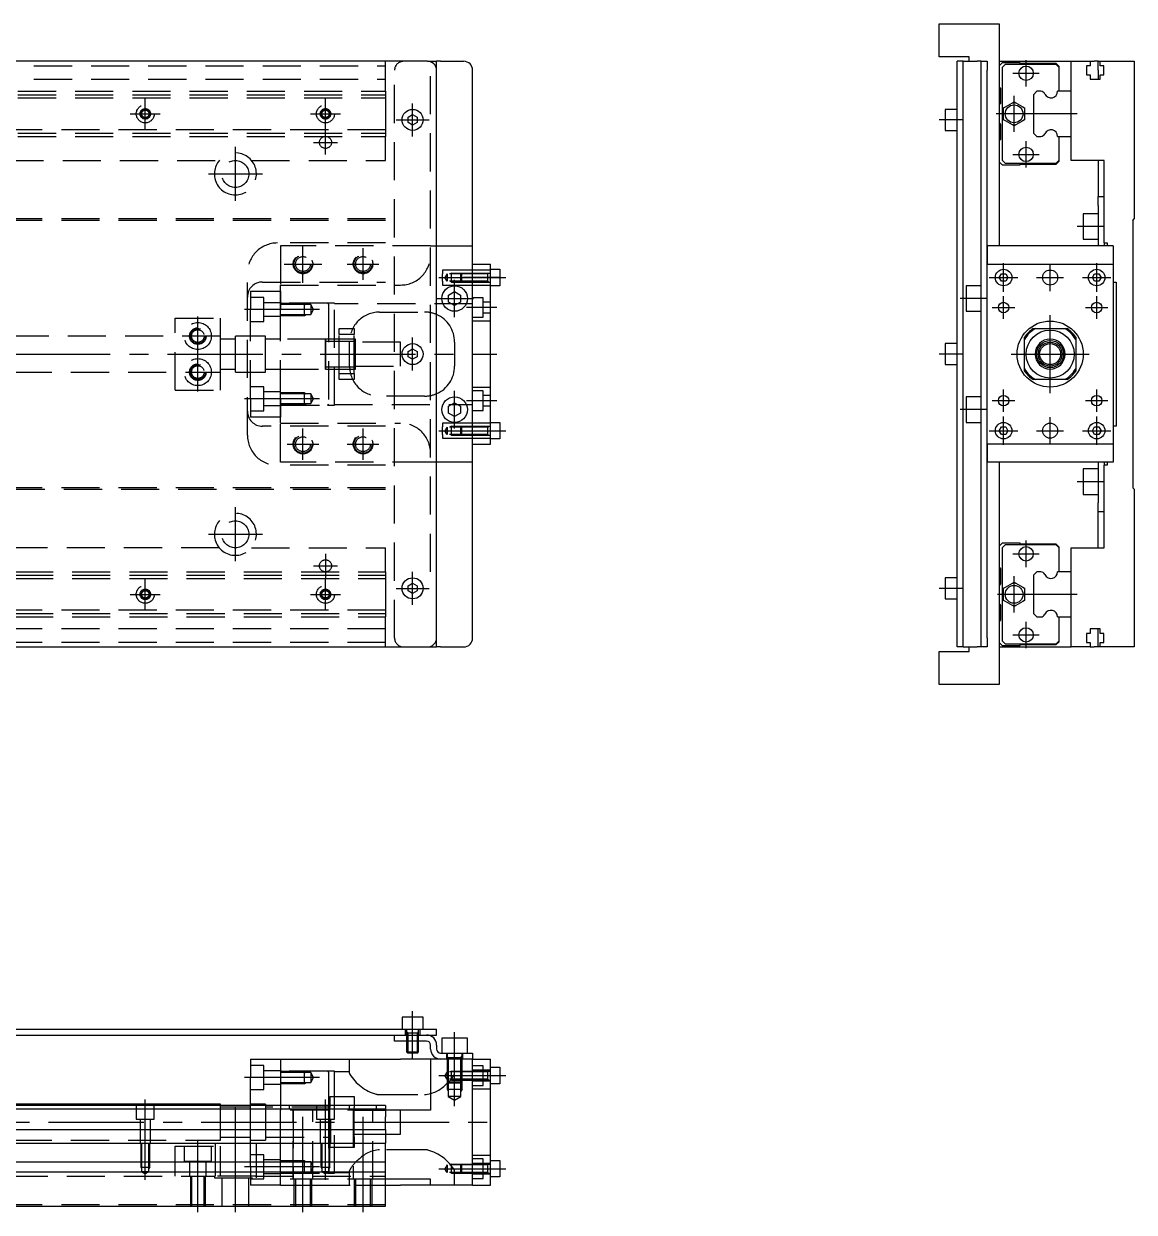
# Model space of a CAD drawing. Extents: x -94 to 709, y -24 to 396.
# Drawn here: x 339.5 to 709.3, y -2 to 393.7 of the extents above; entities that cross this region are included whole.
import ezdxf

# ---------------------------------------------------------------- set-up
doc = ezdxf.new("R2010")
doc.units = 0
doc.linetypes.add('CENTER', pattern=[50.8, 31.75, -6.35, 6.35, -6.35])
doc.linetypes.add('DASHED', pattern=[19.05, 12.7, -6.35])
doc.layers.get('0').update_dxf_attribs({"linetype": 'CONTINUOUS'})
doc.layers.add('CENTER', color=1, linetype='CENTER')

msp = doc.modelspace()

# ---------------------------------------------------------------- linework, layer by layer
at = {"color": 7, "linetype": 'CONTINUOUS'}
for p, q in [((644.29, 393.74), (664.29, 393.74)), ((644.29, 382.74), (644.29, 393.74)), ((664.29, 393.74), (664.29, 319.74)), ((474, 381.24), (-14, 381.24)), ((474, 381.24), (477, 381.24)), ((478.33, 381.24), (477, 381.24)), ((477, 378.24), (477, 381.24)), ((478.33, 381.24), (486, 381.24)), ((654.29, 382.74), (644.29, 382.74)), ((652.29, 381.24), (650.29, 381.24)), ((650.29, 378.24), (650.29, 381.24)), ((652.29, 381.24), (655.62, 381.24)), ((652.29, 378.24), (652.29, 381.24)), ((654.29, 381.24), (654.29, 382.74)), ((655.62, 381.24), (656.95, 381.24)), ((658.29, 381.24), (656.95, 381.24)), ((658.29, 381.24), (660.29, 381.24)), ((658.29, 378.24), (658.29, 381.24)), ((660.29, 381.24), (660.29, 378.24)), ((664.29, 381.24), (688.29, 381.24)), ((665.28, 380.74), (664.29, 379.75)), ((671.29, 380.74), (665.28, 380.74)), ((666.28, 380.19), (665.29, 379.2)), ((683.29, 380.19), (666.28, 380.19)), ((671.29, 380.49), (671.29, 380.74)), ((683.29, 380.49), (671.29, 380.49)), ((684.29, 379.49), (683.29, 380.49)), ((684.29, 379.19), (683.29, 380.19)), ((688.29, 381.24), (694.59, 381.24)), ((688.29, 371.24), (688.29, 381.24)), ((694.59, 381.24), (695.95, 381.24)), ((694.59, 381.24), (694.59, 379.74)), ((697.29, 381.24), (695.95, 381.24)), ((697.29, 381.24), (697.99, 381.24)), ((697.29, 378.24), (697.29, 381.24)), ((697.99, 381.24), (709.29, 381.24)), ((697.99, 379.74), (697.99, 381.24)), ((709.29, 381.24), (709.29, 328.74)), ((477, 189.24), (477, 378.24)), ((489, 189.24), (489, 378.24)), ((650.29, 189.24), (650.29, 378.24)), ((652.29, 189.24), (652.29, 378.24)), ((658.29, 189.24), (658.29, 378.24)), ((660.29, 319.74), (660.29, 378.24)), ((665.29, 379.2), (665.29, 348.28)), ((684.29, 379.19), (684.29, 379.49)), ((684.29, 371.24), (684.29, 379.19)), ((694.59, 379.74), (693.44, 379.74)), ((693.44, 379.74), (693.44, 376.74)), ((693.44, 376.74), (694.59, 376.74)), ((694.59, 376.74), (694.59, 375.24)), ((697.29, 378.24), (697.29, 375.24)), ((699.14, 379.74), (697.99, 379.74)), ((697.99, 375.24), (697.99, 376.74)), ((697.99, 376.74), (699.14, 376.74)), ((699.14, 376.74), (699.14, 379.74)), ((664.29, 372.74), (664.79, 372.24)), ((664.79, 372.24), (664.79, 367.24)), ((694.59, 375.24), (697.99, 375.24)), ((676.91, 371.24), (675.79, 370.11)), ((675.79, 370.11), (675.79, 357.36)), ((678.2, 371.24), (676.91, 371.24)), ((688.29, 371.24), (683.78, 371.24)), ((688.29, 356.24), (688.29, 371.24)), ((688.29, 356.24), (688.29, 371.24)), ((646.29, 365.24), (646.29, 361.74)), ((650.29, 365.24), (646.29, 365.24)), ((664.79, 367.24), (664.29, 366.74)), ((665.79, 365.75), (666.38, 366.09)), ((665.79, 365.07), (665.79, 365.75)), ((665.79, 362.4), (665.79, 365.07)), ((666.38, 366.09), (668.7, 367.43)), ((668.7, 367.43), (669.29, 367.77)), ((669.29, 367.77), (669.88, 367.43)), ((669.88, 367.43), (672.19, 366.09)), ((672.19, 366.09), (672.78, 365.75)), ((672.78, 365.75), (672.78, 365.07)), ((672.78, 365.07), (672.78, 362.4)), ((467.5, 362.6), (469, 363.47)), ((467.5, 360.87), (467.5, 362.6)), ((469, 360), (467.5, 360.87)), ((469, 363.47), (470.5, 362.6)), ((470.5, 360.87), (469, 360)), ((470.5, 362.6), (470.5, 360.87)), ((646.29, 361.74), (646.29, 358.24)), ((664.29, 360.74), (664.79, 360.24)), ((664.79, 360.24), (664.79, 355.24)), ((665.79, 361.72), (665.79, 362.4)), ((666.38, 361.38), (665.79, 361.72)), ((668.7, 360.04), (666.38, 361.38)), ((672.19, 361.38), (669.88, 360.04)), ((672.78, 361.72), (672.19, 361.38)), ((672.78, 362.4), (672.78, 361.72)), ((646.29, 358.24), (650.29, 358.24)), ((669.29, 359.7), (668.7, 360.04)), ((669.88, 360.04), (669.29, 359.7)), ((675.79, 357.36), (676.91, 356.24)), ((676.91, 356.24), (678.2, 356.24)), ((683.78, 356.24), (688.29, 356.24)), ((684.29, 348.28), (684.29, 356.24)), ((688.29, 348.24), (688.29, 356.24)), ((664.79, 355.24), (664.29, 354.74)), ((665.29, 348.28), (666.28, 347.29)), ((683.29, 347.29), (684.29, 348.28)), ((684.29, 347.98), (684.29, 348.28)), ((664.29, 347.73), (665.28, 346.74)), ((665.28, 346.74), (671.29, 346.74)), ((666.28, 347.29), (683.29, 347.29)), ((671.29, 346.99), (683.29, 346.99)), ((671.29, 346.74), (671.29, 346.99)), ((683.29, 346.99), (684.29, 347.98)), ((699.29, 348.24), (688.29, 348.24)), ((697.29, 348.24), (697.29, 336.24)), ((699.29, 320.74), (699.29, 348.24)), ((697.29, 333.24), (697.29, 336.24)), ((697.29, 336.24), (699.29, 336.24)), ((697.29, 333.24), (697.29, 319.74)), ((697.29, 330.49), (692.29, 330.49)), ((692.29, 330.49), (692.29, 326.24)), ((708.79, 328.24), (709.29, 328.74)), ((692.29, 326.24), (692.29, 321.99)), ((708.79, 328.24), (708.79, 239.24)), ((692.29, 321.99), (697.29, 321.99)), ((699.29, 320.74), (700.29, 320.74)), ((699.29, 320.74), (699.29, 319.74)), ((700.29, 320.74), (700.29, 319.74)), ((660.29, 313.74), (660.29, 319.74)), ((660.29, 319.74), (660.29, 313.74)), ((702.29, 319.74), (660.29, 319.74)), ((702.29, 319.74), (702.29, 313.74)), ((489, 313.74), (495, 313.74)), ((495, 253.74), (495, 313.74)), ((660.29, 313.74), (702.29, 313.74)), ((660.29, 253.74), (660.29, 313.74)), ((702.29, 313.74), (702.29, 253.74)), ((495, 311.99), (498, 311.99)), ((498, 311.99), (498, 306.49)), ((664.34, 309.24), (665.07, 310.49)), ((665.07, 307.99), (664.34, 309.24)), ((665.07, 310.49), (666.51, 310.49)), ((666.51, 310.49), (667.23, 309.24)), ((667.23, 309.24), (666.51, 307.99)), ((695.34, 309.24), (696.07, 310.49)), ((696.07, 307.99), (695.34, 309.24)), ((696.07, 310.49), (697.51, 310.49)), ((697.51, 310.49), (698.23, 309.24)), ((698.23, 309.24), (697.51, 307.99)), ((498, 306.49), (495, 306.49)), ((653.29, 306.49), (653.29, 302.24)), ((658.29, 306.49), (653.29, 306.49)), ((666.51, 307.99), (665.07, 307.99)), ((697.51, 307.99), (696.07, 307.99)), ((702.29, 307.74), (703.29, 307.74)), ((703.29, 307.74), (703.29, 259.74)), ((481, 303.39), (483, 304.54)), ((481, 301.08), (481, 303.39)), ((483, 299.93), (481, 301.08)), ((483, 304.54), (485, 303.39)), ((485, 301.08), (483, 299.93)), ((485, 303.39), (485, 301.08)), ((653.29, 302.24), (653.29, 297.99)), ((653.29, 297.99), (658.29, 297.99)), ((672.79, 288.65), (672.79, 289.41)), ((675.62, 292.24), (676.37, 292.24)), ((676.37, 292.24), (686.2, 292.24)), ((686.2, 292.24), (686.96, 292.24)), ((689.79, 289.41), (689.79, 288.65)), ((467.5, 284.6), (469, 285.47)), ((469, 285.47), (470.5, 284.6)), ((646.29, 287.24), (646.29, 283.74)), ((650.29, 287.24), (646.29, 287.24)), ((672.79, 278.82), (672.79, 288.65)), ((689.79, 288.65), (689.79, 278.82)), ((467.5, 282.87), (467.5, 284.6)), ((469, 282), (467.5, 282.87)), ((470.5, 282.87), (469, 282)), ((470.5, 284.6), (470.5, 282.87)), ((646.29, 283.74), (646.29, 280.24)), ((646.29, 280.24), (650.29, 280.24)), ((672.79, 278.07), (672.79, 278.82)), ((689.79, 278.82), (689.79, 278.07)), ((676.37, 275.24), (675.62, 275.24)), ((686.2, 275.24), (676.37, 275.24)), ((686.96, 275.24), (686.2, 275.24)), ((653.29, 269.49), (653.29, 265.24)), ((658.29, 269.49), (653.29, 269.49)), ((481, 266.39), (483, 267.54)), ((481, 264.08), (481, 266.39)), ((483, 267.54), (485, 266.39)), ((485, 266.39), (485, 264.08)), ((653.29, 265.24), (653.29, 260.99)), ((483, 262.93), (481, 264.08)), ((485, 264.08), (483, 262.93)), ((495, 260.99), (498, 260.99)), ((498, 260.99), (498, 255.49)), ((653.29, 260.99), (658.29, 260.99)), ((664.34, 258.24), (665.07, 259.49)), ((665.07, 256.99), (664.34, 258.24)), ((665.07, 259.49), (666.51, 259.49)), ((666.51, 259.49), (667.23, 258.24)), ((667.23, 258.24), (666.51, 256.99)), ((695.34, 258.24), (696.07, 259.49)), ((696.07, 256.99), (695.34, 258.24)), ((696.07, 259.49), (697.51, 259.49)), ((697.51, 259.49), (698.23, 258.24)), ((698.23, 258.24), (697.51, 256.99)), ((703.29, 259.74), (702.29, 259.74)), ((489, 253.74), (495, 253.74)), ((498, 255.49), (495, 255.49)), ((702.29, 253.74), (660.29, 253.74)), ((660.29, 247.74), (660.29, 253.74)), ((660.29, 253.74), (660.29, 247.74)), ((666.51, 256.99), (665.07, 256.99)), ((697.51, 256.99), (696.07, 256.99)), ((702.29, 253.74), (702.29, 247.74)), ((702.29, 247.74), (660.29, 247.74)), ((660.29, 189.24), (660.29, 247.74)), ((664.29, 247.74), (664.29, 173.74)), ((692.29, 245.49), (692.29, 241.24)), ((697.29, 245.49), (692.29, 245.49)), ((697.29, 247.74), (697.29, 234.24)), ((699.29, 247.74), (699.29, 246.74)), ((699.29, 219.24), (699.29, 246.74)), ((700.29, 246.74), (699.29, 246.74)), ((700.29, 247.74), (700.29, 246.74)), ((692.29, 241.24), (692.29, 236.99)), ((709.29, 238.74), (708.79, 239.24)), ((709.29, 238.74), (709.29, 186.24)), ((692.29, 236.99), (697.29, 236.99)), ((697.29, 231.24), (697.29, 234.24)), ((697.29, 219.24), (697.29, 231.24)), ((699.29, 231.24), (697.29, 231.24)), ((665.28, 220.74), (664.29, 219.75)), ((671.29, 220.74), (665.28, 220.74)), ((666.28, 220.19), (665.29, 219.2)), ((665.29, 219.2), (665.29, 188.28)), ((683.29, 220.19), (666.28, 220.19)), ((671.29, 220.49), (671.29, 220.74)), ((683.29, 220.49), (671.29, 220.49)), ((684.29, 219.49), (683.29, 220.49)), ((684.29, 219.19), (683.29, 220.19)), ((684.29, 219.19), (684.29, 219.49)), ((684.29, 211.24), (684.29, 219.19)), ((688.29, 211.24), (688.29, 219.24)), ((688.29, 219.24), (699.29, 219.24)), ((664.29, 212.74), (664.79, 212.24)), ((664.79, 212.24), (664.79, 207.24)), ((676.91, 211.24), (675.79, 210.11)), ((675.79, 210.11), (675.79, 197.36)), ((678.2, 211.24), (676.91, 211.24)), ((688.29, 211.24), (683.78, 211.24)), ((688.29, 196.24), (688.29, 211.24)), ((688.29, 196.24), (688.29, 211.24)), ((467.5, 206.6), (469, 207.47)), ((467.5, 204.87), (467.5, 206.6)), ((469, 207.47), (470.5, 206.6)), ((470.5, 206.6), (470.5, 204.87)), ((646.29, 209.24), (646.29, 205.74)), ((650.29, 209.24), (646.29, 209.24)), ((664.79, 207.24), (664.29, 206.74)), ((665.79, 205.75), (666.38, 206.09)), ((666.38, 206.09), (668.7, 207.43)), ((668.7, 207.43), (669.29, 207.77)), ((669.29, 207.77), (669.88, 207.43)), ((669.88, 207.43), (672.19, 206.09)), ((672.19, 206.09), (672.78, 205.75)), ((469, 204), (467.5, 204.87)), ((470.5, 204.87), (469, 204)), ((646.29, 205.74), (646.29, 202.24)), ((646.29, 202.24), (650.29, 202.24)), ((665.79, 205.07), (665.79, 205.75)), ((665.79, 202.4), (665.79, 205.07)), ((665.79, 201.72), (665.79, 202.4)), ((672.78, 205.75), (672.78, 205.07)), ((672.78, 205.07), (672.78, 202.4)), ((672.78, 202.4), (672.78, 201.72)), ((664.29, 200.74), (664.79, 200.24)), ((664.79, 200.24), (664.79, 195.24)), ((666.38, 201.38), (665.79, 201.72)), ((668.7, 200.04), (666.38, 201.38)), ((669.29, 199.7), (668.7, 200.04)), ((669.88, 200.04), (669.29, 199.7)), ((672.19, 201.38), (669.88, 200.04)), ((672.78, 201.72), (672.19, 201.38)), ((664.79, 195.24), (664.29, 194.74)), ((675.79, 197.36), (676.91, 196.24)), ((676.91, 196.24), (678.2, 196.24)), ((683.78, 196.24), (688.29, 196.24)), ((684.29, 188.28), (684.29, 196.24)), ((688.29, 186.24), (688.29, 196.24)), ((694.59, 190.74), (693.44, 190.74)), ((693.44, 190.74), (693.44, 187.74)), ((697.99, 192.24), (694.59, 192.24)), ((694.59, 192.24), (694.59, 190.74)), ((697.29, 189.24), (697.29, 192.24)), ((697.99, 190.74), (697.99, 192.24)), ((699.14, 190.74), (697.99, 190.74)), ((699.14, 187.74), (699.14, 190.74)), ((-14, 186.24), (474, 186.24)), ((474, 186.24), (477, 186.24)), ((477, 186.24), (477, 189.24)), ((478.33, 186.24), (477, 186.24)), ((478.33, 186.24), (486, 186.24)), ((650.29, 186.24), (650.29, 189.24)), ((652.29, 186.24), (650.29, 186.24)), ((652.29, 186.24), (652.29, 189.24)), ((652.29, 186.24), (655.62, 186.24)), ((654.29, 184.74), (654.29, 186.24)), ((655.62, 186.24), (656.95, 186.24)), ((658.29, 186.24), (656.95, 186.24)), ((658.29, 186.24), (658.29, 189.24)), ((660.29, 186.24), (658.29, 186.24)), ((660.29, 189.24), (660.29, 186.24)), ((664.29, 187.73), (665.28, 186.74)), ((664.29, 186.24), (688.29, 186.24)), ((665.28, 186.74), (671.29, 186.74)), ((665.29, 188.28), (666.28, 187.29)), ((666.28, 187.29), (683.29, 187.29)), ((671.29, 186.99), (683.29, 186.99)), ((671.29, 186.74), (671.29, 186.99)), ((683.29, 187.29), (684.29, 188.28)), ((683.29, 186.99), (684.29, 187.98)), ((684.29, 187.98), (684.29, 188.28)), ((694.59, 186.24), (688.29, 186.24)), ((693.44, 187.74), (694.59, 187.74)), ((694.59, 187.74), (694.59, 186.24)), ((694.59, 186.24), (695.95, 186.24)), ((697.29, 186.24), (695.95, 186.24)), ((697.29, 186.24), (697.29, 189.24)), ((697.99, 186.24), (697.29, 186.24)), ((697.99, 186.24), (697.99, 187.74)), ((697.99, 187.74), (699.14, 187.74)), ((709.29, 186.24), (697.99, 186.24)), ((644.29, 184.74), (654.29, 184.74)), ((644.29, 173.74), (644.29, 184.74)), ((664.29, 173.74), (644.29, 173.74)), ((465.5, 63), (465.5, 59)), ((472.5, 63), (465.5, 63)), ((472.5, 59), (472.5, 63)), ((330, 59), (474, 59)), ((330, 57), (466, 57)), ((463, 55), (463, 57)), ((466, 57), (473.67, 57)), ((466, 57), (473.67, 57)), ((473.67, 57), (474, 57)), ((474, 59), (477, 59)), ((474, 57), (477, 57)), ((477, 57), (477, 59)), ((478.75, 56), (478.75, 51)), ((487.25, 56), (478.75, 56)), ((487.25, 51), (487.25, 56)), ((466, 55), (463, 55)), ((473.67, 55), (466, 55)), ((467, 55), (467, 51.38)), ((471, 51.38), (471, 55)), ((475, 52.33), (475, 53.67)), ((477, 53.67), (477, 52.33)), ((415, 49), (415.34, 49)), ((415, 49), (415, 42.75)), ((415.34, 49), (424.66, 49)), ((424.66, 49), (425, 49)), ((425, 49), (425, 33.5)), ((425, 49), (465, 49)), ((475, 49), (465, 49)), ((467, 51.38), (471, 51.38)), ((467.38, 51), (467, 51.38)), ((470.62, 51), (467.38, 51)), ((470.62, 51), (471, 51.38)), ((475, 49), (475, 32)), ((478.33, 49), (475, 49)), ((478.33, 51), (486, 51)), ((486, 49), (478.33, 49)), ((486, 49), (478.33, 49)), ((486, 51), (489, 51)), ((489, 49), (486, 49)), ((489, 49), (486, 49)), ((489, 51), (489, 49)), ((489, 7), (489, 49)), ((489, 49), (495, 49)), ((495, 7), (495, 49)), ((495, 46.25), (498, 46.25)), ((498, 46.25), (498, 40.75)), ((415, 33.5), (415, 42.75)), ((498, 40.75), (495, 40.75)), ((405, 34), (323.5, 34)), ((460, 33.5), (323.5, 33.5)), ((323.5, 32.38), (460, 32.38)), ((405, 33.5), (405, 34)), ((460, 33.5), (460, 32.38)), ((460, 32.38), (460, 31.09)), ((475, 32), (460, 32)), ((460, 32), (460, 31.09)), ((460, 31.09), (460, 29.72)), ((460, 31.09), (460, 29.72)), ((460, 25.5), (460, 29.72)), ((460, 25.5), (460, 29.72)), ((323.5, 25.5), (460, 25.5)), ((460, 25.5), (460, 21)), ((460, 25.5), (460, 21)), ((0, 21), (460, 21)), ((460, 14.7), (460, 21)), ((460, 14.7), (460, 21)), ((460, 14.7), (0, 14.7)), ((460, 11.3), (460, 14.7)), ((460, 7), (460, 14.7)), ((495, 15.25), (498, 15.25)), ((498, 15.25), (498, 9.75)), ((460, 11.3), (0, 11.3)), ((460, 0), (460, 11.3)), ((475, 9), (460, 9)), ((475, 7), (475, 9)), ((498, 9.75), (495, 9.75)), ((460, 7), (465, 7)), ((475, 7), (465, 7)), ((489, 7), (475, 7)), ((489, 7), (495, 7)), ((0, 0), (460, 0))]:
    msp.add_line(p, q, dxfattribs=at)
at = {"color": 3, "linetype": 'DASHED'}
for p, q in [((460, 371.24), (460, 381.24)), ((475, 211.24), (475, 381.24)), ((0, 379.74), (460, 379.74)), ((463, 189.24), (463, 378.24)), ((0, 375.24), (460, 375.24)), ((299.5, 371.24), (460, 371.24)), ((299.5, 370.11), (460, 370.11)), ((299.5, 369.04), (460, 369.04)), ((460, 371.24), (460, 370.11)), ((460, 370.11), (460, 357.36)), ((460, 358.44), (299.5, 358.44)), ((299.5, 357.36), (460, 357.36)), ((299.5, 356.24), (460, 356.24)), ((460, 357.36), (460, 356.24)), ((460, 348.24), (460, 356.24)), ((295.36, 348.24), (404.64, 348.24)), ((415.36, 348.24), (460, 348.24)), ((460, 328.74), (10, 328.74)), ((460, 328.24), (10.64, 328.24)), ((460, 320.74), (424, 320.74)), ((475, 319.74), (425, 319.74)), ((425, 319.74), (425, 306.74)), ((475, 319.74), (477, 319.74)), ((477, 319.74), (489, 319.74)), ((414, 256.74), (414, 310.74)), ((489, 311.74), (479, 311.74)), ((479, 311.74), (479, 310.49)), ((479, 307.99), (479, 310.49)), ((480.5, 310.46), (479.79, 309.24)), ((480.5, 308.01), (479.79, 309.24)), ((480.5, 310.46), (480.5, 308.01)), ((494, 310.46), (480.5, 310.46)), ((482, 310.74), (481.53, 310.46)), ((482, 307.74), (482, 310.74)), ((482, 310.74), (495, 310.74)), ((485, 310.46), (485.27, 310.74)), ((485, 310.46), (485, 308.01)), ((485.27, 310.74), (485.27, 307.74)), ((495, 311.74), (489, 311.74)), ((494, 310.74), (494, 307.74)), ((494, 310.46), (494.47, 310.74)), ((415, 304.74), (415, 298.48)), ((415, 304.74), (415.34, 304.74)), ((415.34, 304.74), (424.66, 304.74)), ((419, 307.74), (460, 307.74)), ((424.66, 304.74), (425, 304.74)), ((425, 306.74), (465, 306.74)), ((425, 298.48), (425, 306.74)), ((425, 304.74), (425, 298.48)), ((479, 307.99), (479, 306.74)), ((479, 306.74), (489, 306.74)), ((494, 308.01), (480.5, 308.01)), ((482, 307.74), (481.53, 308.01)), ((482, 307.74), (495, 307.74)), ((485, 308.01), (485.27, 307.74)), ((489, 306.74), (495, 306.74)), ((494, 308.01), (494.47, 307.74)), ((419.5, 302.58), (415, 302.58)), ((419.5, 294.58), (419.5, 302.58)), ((425, 300.83), (419.5, 300.83)), ((492.5, 302.49), (489, 302.49)), ((492.5, 295.99), (492.5, 302.49)), ((495, 300.99), (492.5, 300.99)), ((415, 268.99), (415, 298.48)), ((425.3, 300.74), (425, 300.74)), ((431.15, 300.58), (425, 300.58)), ((431.15, 300.58), (425, 300.58)), ((431.5, 300.23), (425, 300.23)), ((425, 268.99), (425, 298.48)), ((425, 268.99), (425, 298.48)), ((425, 296.93), (431.5, 296.93)), ((440.66, 300.74), (425.3, 300.74)), ((440.66, 300.74), (425.3, 300.74)), ((433, 300.58), (431.15, 300.58)), ((433, 300.23), (431.5, 300.23)), ((431.5, 296.93), (433, 296.93)), ((433, 296.58), (433, 300.58)), ((433, 300.58), (433.61, 300.23)), ((435.1, 300.23), (433, 300.23)), ((433, 296.93), (435.1, 296.93)), ((433, 296.58), (433.61, 296.93)), ((436.05, 298.58), (435.1, 300.23)), ((435.1, 300.23), (435.1, 298.58)), ((435.1, 296.93), (436.05, 298.58)), ((435.1, 298.58), (435.1, 296.93)), ((441, 300.4), (440.66, 300.74)), ((443, 300.74), (440.66, 300.74)), ((441, 300.4), (441, 267.08)), ((443, 266.74), (443, 300.74)), ((489, 300.49), (443, 300.49)), ((458, 297.74), (473, 297.74)), ((492.5, 297.49), (495, 297.49)), ((390, 271.74), (390, 295.74)), ((390, 295.74), (405, 295.74)), ((405, 289.74), (405, 295.74)), ((415, 294.58), (419.5, 294.58)), ((419.5, 296.33), (425, 296.33)), ((425, 296.58), (431.15, 296.58)), ((425, 296.58), (431.15, 296.58)), ((431.15, 296.58), (433, 296.58)), ((489, 295.99), (492.5, 295.99)), ((495, 294.74), (489, 294.74)), ((405, 289.74), (216, 289.74)), ((405, 283.74), (405, 289.74)), ((410, 287.05), (410, 289.74)), ((420, 289.74), (410, 289.74)), ((420, 283.74), (420, 289.74)), ((444.5, 292.24), (449.5, 292.24)), ((444.5, 290.24), (444.5, 292.24)), ((449.5, 290.24), (444.5, 290.24)), ((444.5, 277.24), (444.5, 290.24)), ((449.5, 292.24), (449.5, 290.24)), ((449.5, 277.24), (449.5, 290.24)), ((410, 288.74), (405, 288.74)), ((410, 283.74), (410, 287.05)), ((425, 288.74), (420, 288.74)), ((440.01, 288.74), (425, 288.74)), ((440, 287.99), (440, 288.74)), ((440, 288.17), (440, 288.74)), ((440, 288.74), (440, 288.17)), ((441, 288.74), (440, 288.74)), ((440, 278.74), (440, 288.74)), ((440, 288.17), (440, 279.3)), ((441, 287.99), (440, 287.99)), ((440, 287.99), (440, 279.49)), ((442.05, 288.74), (441, 288.74)), ((442, 287.99), (441, 287.99)), ((444.5, 287.99), (442, 287.99)), ((444.5, 288.74), (442.05, 288.74)), ((449.5, 288.74), (444.5, 288.74)), ((449.5, 287.99), (444.5, 287.99)), ((448, 279.74), (448, 287.74)), ((450, 288.74), (449.5, 288.74)), ((450, 287.99), (449.5, 287.99)), ((450, 283.74), (450, 288.74)), ((465, 287.74), (450, 287.74)), ((465, 283.74), (465, 287.74)), ((483, 287.74), (483, 279.74)), ((405, 277.74), (405, 283.74)), ((410, 280.42), (410, 283.74)), ((420, 277.74), (420, 283.74)), ((450, 278.74), (450, 283.74)), ((465, 279.74), (465, 283.74)), ((260, 277.74), (405, 277.74)), ((405, 278.74), (410, 278.74)), ((405, 271.74), (405, 277.74)), ((410, 277.74), (410, 280.42)), ((410, 277.74), (420, 277.74)), ((420, 278.74), (425, 278.74)), ((425, 278.74), (440.01, 278.74)), ((440, 278.74), (440, 279.49)), ((440, 279.49), (441, 279.49)), ((440, 278.74), (440, 279.3)), ((440, 279.3), (440, 278.74)), ((440, 278.74), (441, 278.74)), ((441, 279.49), (442, 279.49)), ((441, 278.74), (442.05, 278.74)), ((442, 279.49), (444.5, 279.49)), ((442.05, 278.74), (444.5, 278.74)), ((444.5, 279.49), (449.5, 279.49)), ((444.5, 278.74), (449.5, 278.74)), ((444.5, 277.24), (449.5, 277.24)), ((444.5, 275.24), (444.5, 277.24)), ((449.5, 279.49), (450, 279.49)), ((449.5, 278.74), (450, 278.74)), ((449.5, 277.24), (449.5, 275.24)), ((450, 279.74), (465, 279.74)), ((449.5, 275.24), (444.5, 275.24)), ((390, 271.74), (405, 271.74)), ((419.5, 272.89), (415, 272.89)), ((419.5, 264.89), (419.5, 272.89)), ((425, 271.14), (419.5, 271.14)), ((431.15, 270.89), (425, 270.89)), ((431.15, 270.89), (425, 270.89)), ((431.5, 270.54), (425, 270.54)), ((433, 270.89), (431.15, 270.89)), ((433, 270.54), (431.5, 270.54)), ((433, 266.89), (433, 270.89)), ((433, 270.89), (433.61, 270.54)), ((435.1, 270.54), (433, 270.54)), ((436.05, 268.89), (435.1, 270.54)), ((435.1, 270.54), (435.1, 268.89)), ((473, 269.74), (458, 269.74)), ((489, 272.74), (495, 272.74)), ((492.5, 271.49), (489, 271.49)), ((492.5, 264.99), (492.5, 271.49)), ((495, 269.99), (492.5, 269.99)), ((415, 268.99), (415, 262.74)), ((419.5, 266.64), (425, 266.64)), ((425, 268.99), (425, 262.74)), ((425, 260.74), (425, 268.99)), ((425, 267.24), (431.5, 267.24)), ((425, 266.89), (431.15, 266.89)), ((425, 266.89), (431.15, 266.89)), ((425, 266.74), (425.3, 266.74)), ((425.3, 266.74), (440.66, 266.74)), ((425.3, 266.74), (440.66, 266.74)), ((431.15, 266.89), (433, 266.89)), ((431.5, 267.24), (433, 267.24)), ((433, 267.24), (435.1, 267.24)), ((433, 266.89), (433.61, 267.24)), ((435.1, 267.24), (436.05, 268.89)), ((435.1, 268.89), (435.1, 267.24)), ((440.66, 266.74), (441, 267.08)), ((440.66, 266.74), (443, 266.74)), ((443, 266.99), (489, 266.99)), ((492.5, 266.49), (495, 266.49)), ((415, 264.89), (419.5, 264.89)), ((415.34, 262.74), (415, 262.74)), ((424.66, 262.74), (415.34, 262.74)), ((425, 262.74), (424.66, 262.74)), ((489, 264.99), (492.5, 264.99)), ((460, 259.74), (419, 259.74)), ((425, 260.74), (465, 260.74)), ((425, 247.74), (425, 260.74)), ((489, 260.74), (479, 260.74)), ((479, 260.74), (479, 259.49)), ((479, 256.99), (479, 259.49)), ((480.5, 259.46), (479.79, 258.24)), ((480.5, 257.01), (479.79, 258.24)), ((480.5, 259.46), (480.5, 257.01)), ((494, 259.46), (480.5, 259.46)), ((482, 259.74), (481.53, 259.46)), ((482, 256.74), (482, 259.74)), ((482, 259.74), (495, 259.74)), ((485, 259.46), (485.27, 259.74)), ((485, 259.46), (485, 257.01)), ((485.27, 259.74), (485.27, 256.74)), ((495, 260.74), (489, 260.74)), ((494, 259.74), (494, 256.74)), ((494, 259.46), (494.47, 259.74)), ((479, 256.99), (479, 255.74)), ((479, 255.74), (489, 255.74)), ((494, 257.01), (480.5, 257.01)), ((482, 256.74), (481.53, 257.01)), ((482, 256.74), (495, 256.74)), ((485, 257.01), (485.27, 256.74)), ((489, 255.74), (495, 255.74)), ((494, 257.01), (494.47, 256.74)), ((460, 246.74), (424, 246.74)), ((475, 247.74), (425, 247.74)), ((477, 247.74), (475, 247.74)), ((489, 247.74), (477, 247.74)), ((10, 238.74), (460, 238.74)), ((460, 239.24), (10.64, 239.24)), ((404.64, 219.24), (295.36, 219.24)), ((415.36, 219.24), (460, 219.24)), ((460, 211.24), (460, 219.24)), ((298.5, 211.24), (460, 211.24)), ((298.5, 210.11), (460, 210.11)), ((460, 211.24), (460, 210.11)), ((460, 210.11), (460, 197.36)), ((298.5, 209.04), (460, 209.04)), ((460, 198.44), (298.5, 198.44)), ((298.5, 197.36), (460, 197.36)), ((298.5, 196.24), (460, 196.24)), ((460, 197.36), (460, 196.24)), ((460, 186.24), (460, 196.24)), ((460, 192.24), (0, 192.24)), ((460, 187.74), (0, 187.74)), ((466.5, 59), (466.5, 57)), ((467, 59), (467, 57.6)), ((467.38, 57.6), (467, 58.26)), ((471, 57.6), (467, 57.6)), ((471, 57.6), (467, 57.6)), ((469, 57.6), (467, 57.6)), ((467, 57.6), (467, 57.6)), ((467, 57.6), (467, 57)), ((467, 57.6), (467, 57.59)), ((467, 57), (467, 55)), ((467, 57), (467, 55)), ((467.38, 57.6), (467.38, 57)), ((467.38, 57), (467.38, 55)), ((470.62, 57.6), (471, 58.26)), ((470.62, 57), (470.62, 57.6)), ((470.62, 55), (470.62, 57)), ((471, 57.6), (471, 59)), ((471, 57), (471, 57.6)), ((471, 57.6), (471, 57.6)), ((471, 57.59), (471, 57.6)), ((471, 55), (471, 57)), ((471, 55), (471, 57)), ((471.5, 57), (471.5, 59)), ((448, 44.27), (448, 49)), ((480.25, 51), (480.25, 49)), ((480.5, 51), (480.5, 49.4)), ((480.9, 49.4), (480.5, 50.09)), ((485.5, 49.4), (480.5, 49.4)), ((485.5, 49.4), (480.5, 49.4)), ((483, 49.4), (480.5, 49.4)), ((480.5, 49.4), (480.5, 49.39)), ((480.5, 49.4), (480.5, 49.4)), ((480.5, 49.4), (480.5, 49)), ((480.5, 49), (480.5, 39)), ((480.9, 49.4), (480.9, 49)), ((480.9, 49), (480.9, 41)), ((483, 44.27), (483, 49)), ((485.1, 49.4), (485.5, 50.09)), ((485.1, 49), (485.1, 49.4)), ((485.1, 41), (485.1, 49)), ((485.5, 49.4), (485.5, 51)), ((485.5, 49.39), (485.5, 49.4)), ((485.5, 49), (485.5, 49.4)), ((485.5, 49.4), (485.5, 49.4)), ((485.5, 41.4), (485.5, 49)), ((485.75, 49), (485.75, 51)), ((419.5, 46.85), (415, 46.85)), ((419.5, 38.85), (419.5, 46.85)), ((425, 45.1), (419.5, 45.1)), ((425.3, 45), (425, 45)), ((431.15, 44.85), (425, 44.85)), ((431.15, 44.85), (425, 44.85)), ((431.5, 44.5), (425, 44.5)), ((440.66, 45), (425.3, 45)), ((433, 44.85), (431.15, 44.85)), ((433, 44.5), (431.5, 44.5)), ((433, 40.85), (433, 44.85)), ((433, 44.85), (433.61, 44.5)), ((435.1, 44.5), (433, 44.5)), ((436.05, 42.85), (435.1, 44.5)), ((435.1, 44.5), (435.1, 42.85)), ((443, 45), (440.66, 45)), ((441, 44.66), (440.66, 45)), ((441, 44.66), (441, 33.5)), ((443, 33.5), (443, 45)), ((448, 44.75), (443, 44.75)), ((448, 44.27), (448.01, 44.16)), ((448.01, 44.16), (448.03, 44.04)), ((480.5, 44.73), (479.79, 43.5)), ((480.5, 44.73), (480.5, 42.27)), ((494, 44.73), (480.5, 44.73)), ((482, 45), (481.53, 44.73)), ((482, 42), (482, 45)), ((482, 45), (495, 45)), ((482.99, 44.15), (483, 44.27)), ((485, 44.73), (485.27, 45)), ((485, 44.73), (485, 42.27)), ((485.27, 45), (485.27, 42)), ((492.5, 46.75), (489, 46.75)), ((495, 45.25), (489, 45.25)), ((492.5, 43.5), (492.5, 46.75)), ((494, 45), (494, 42)), ((494, 44.73), (494.47, 45)), ((419.5, 40.6), (425, 40.6)), ((425, 41.2), (431.5, 41.2)), ((425, 40.85), (431.15, 40.85)), ((425, 40.85), (431.15, 40.85)), ((431.15, 40.85), (433, 40.85)), ((431.5, 41.2), (433, 41.2)), ((433, 41.2), (435.1, 41.2)), ((433, 40.85), (433.61, 41.2)), ((435.1, 41.2), (436.05, 42.85)), ((435.1, 42.85), (435.1, 41.2)), ((480.5, 42.27), (479.79, 43.5)), ((494, 42.27), (480.5, 42.27)), ((480.5, 41.4), (480.9, 41)), ((480.5, 41.4), (485.5, 41.4)), ((485.1, 41), (480.9, 41)), ((480.9, 41), (480.9, 39)), ((482, 42), (481.53, 42.27)), ((482, 42), (495, 42)), ((485, 42.27), (485.27, 42)), ((485.1, 41), (485.5, 41.4)), ((485.1, 39), (485.1, 41)), ((485.5, 39), (485.5, 41.4)), ((489, 41.75), (495, 41.75)), ((489, 40.25), (492.5, 40.25)), ((492.5, 40.25), (492.5, 43.5)), ((494, 42.27), (494.47, 42)), ((415, 38.85), (419.5, 38.85)), ((441.5, 36.5), (441.9, 36.5)), ((441.5, 36.5), (441.5, 33.5)), ((441.9, 36.5), (449.5, 36.5)), ((448.1, 36.5), (448.5, 36.5)), ((449.5, 36.5), (449.5, 33.5)), ((458, 37.2), (473, 37.2)), ((480.5, 39), (485.5, 39)), ((480.5, 39), (480.9, 38.31)), ((480.9, 39), (480.9, 36.57)), ((483, 36.57), (480.9, 36.57)), ((480.9, 36.57), (483, 35.36)), ((485.1, 36.57), (483, 36.57)), ((483, 35.36), (485.1, 36.57)), ((485.1, 36.57), (485.1, 39)), ((485.5, 39), (485.1, 38.31)), ((495, 39), (489, 39)), ((377, 33.5), (377, 29)), ((383, 29), (383, 33.5)), ((405, 22), (405, 33.5)), ((410, 33), (405, 33)), ((415, 33), (410, 33)), ((410, 23), (410, 33)), ((420, 34), (415, 34)), ((415, 21), (415, 34)), ((415, 21), (415, 33.5)), ((420, 34), (420, 22)), ((420.2, 33), (420.15, 33)), ((441.5, 33), (420.2, 33)), ((425, 33.5), (425, 32)), ((425, 33.5), (425, 32)), ((425, 21), (425, 32)), ((460, 32), (425, 32)), ((425, 21), (425, 32)), ((428, 32.38), (428, 33.5)), ((429.25, 32), (429.25, 9)), ((429.25, 9), (429.25, 32)), ((435.75, 9), (435.75, 32)), ((437, 33.5), (437, 29)), ((441, 33.5), (441, 32)), ((441, 32), (441, 11.34)), ((441.5, 33.5), (441.5, 32.91)), ((441.5, 32), (441.5, 32.91)), ((441.5, 23.09), (441.5, 32)), ((443, 29), (443, 33.5)), ((443, 29), (443, 33.5)), ((448, 32.38), (448, 33.5)), ((449.25, 32.38), (449.25, 9)), ((449.5, 33.5), (449.5, 32.91)), ((449.5, 32), (449.5, 32.91)), ((449.5, 23.09), (449.5, 32)), ((449.5, 32), (460, 32)), ((455.75, 9), (455.75, 32.38)), ((455.75, 9), (455.75, 32)), ((457, 32.38), (457, 33.5)), ((465, 32), (460, 32)), ((465, 24), (465, 32)), ((377, 29), (383, 29)), ((378.25, 29), (378.25, 21)), ((381.75, 21), (381.75, 29)), ((437, 29), (443, 29)), ((438.25, 29), (438.25, 21)), ((438.5, 28.01), (438.5, 28)), ((440, 28), (438.5, 28)), ((438.62, 28), (438.5, 28)), ((438.5, 28), (438.5, 27.99)), ((440, 28), (438.62, 28)), ((441.5, 28), (440, 28)), ((441.38, 28), (440, 28)), ((441.5, 28), (441.38, 28)), ((441.5, 28), (441.5, 28.01)), ((441.5, 27.99), (441.5, 28)), ((441.75, 21), (441.75, 29)), ((443, 11), (443, 28)), ((449.5, 24), (460, 24)), ((460, 24), (465, 24)), ((260, 22), (405, 22)), ((378.5, 21), (378.5, 15.25)), ((378.5, 21), (378.5, 15.25)), ((378.77, 21), (378.77, 15)), ((381.23, 15), (381.23, 21)), ((381.5, 15.25), (381.5, 21)), ((381.5, 15.25), (381.5, 21)), ((390, 14.7), (390, 20)), ((390, 20), (405, 20)), ((393, 20), (393, 15)), ((402, 15), (402, 20)), ((403.29, 21), (403.29, 10)), ((405, 23), (410, 23)), ((405, 14.7), (405, 20)), ((410, 23), (415, 23)), ((415, 22), (420, 22)), ((415, 13.25), (415, 21)), ((415, 14.7), (415, 21)), ((417, 9.5), (417, 21)), ((420.15, 23), (420.2, 23)), ((420.2, 23), (441.75, 23)), ((425, 14.7), (425, 21)), ((438.25, 21), (441.75, 21)), ((438.5, 21), (438.5, 15.25)), ((438.5, 21), (438.5, 15.25)), ((438.77, 21), (438.77, 15)), ((441.5, 21), (441, 21)), ((441.23, 15), (441.23, 21)), ((441.5, 23.09), (441.5, 19.5)), ((441.5, 15.25), (441.5, 21)), ((441.5, 15.25), (441.5, 21)), ((449.5, 23.09), (449.5, 19.5)), ((419.5, 17.15), (415, 17.15)), ((419.5, 9.15), (419.5, 17.15)), ((449.5, 19.5), (441.5, 19.5)), ((441.9, 19.5), (441.75, 19.5)), ((448.5, 19.5), (448.1, 19.5)), ((473, 18.8), (458, 18.8)), ((489, 17), (495, 17)), ((378.5, 15.25), (378.5, 14.7)), ((378.5, 14.7), (378.5, 13)), ((378.5, 13), (381.5, 13)), ((378.5, 13), (378.77, 12.53)), ((378.77, 15), (378.77, 13)), ((378.77, 13), (378.77, 11.5)), ((381.23, 13), (381.23, 15)), ((381.23, 11.5), (381.23, 13)), ((381.5, 13), (381.23, 12.53)), ((381.5, 14.7), (381.5, 15.25)), ((381.5, 13), (381.5, 14.7)), ((390, 11.3), (390, 14.7)), ((393, 15), (402, 15)), ((394.75, 15), (394.75, 10)), ((400.25, 10), (400.25, 15)), ((405, 11.3), (405, 14.7)), ((415, 13.25), (415, 14.7)), ((415, 13.25), (415, 11.3)), ((415, 13.25), (415, 11.3)), ((425, 15.4), (419.5, 15.4)), ((431.15, 15.15), (425, 15.15)), ((431.15, 15.15), (425, 15.15)), ((431.5, 14.8), (425, 14.8)), ((425, 11.3), (425, 14.7)), ((433, 15.15), (431.15, 15.15)), ((433, 14.8), (431.5, 14.8)), ((433, 11.15), (433, 15.15)), ((433, 15.15), (433.61, 14.8)), ((435.1, 14.8), (433, 14.8)), ((436.05, 13.15), (435.1, 14.8)), ((435.1, 14.8), (435.1, 13.15)), ((435.1, 11.5), (436.05, 13.15)), ((435.1, 13.15), (435.1, 11.5)), ((438.5, 15.25), (438.5, 14.7)), ((438.5, 14.7), (438.5, 13)), ((438.5, 13), (441.5, 13)), ((438.5, 13), (438.77, 12.53)), ((438.77, 15), (438.77, 13)), ((438.77, 13), (438.77, 11.5)), ((441.23, 13), (441.23, 15)), ((441.23, 11.5), (441.23, 13)), ((441.5, 13), (441.23, 12.53)), ((441.5, 14.7), (441.5, 15.25)), ((441.5, 13), (441.5, 14.7)), ((480.5, 13.73), (479.79, 12.5)), ((480.5, 11.27), (479.79, 12.5)), ((480.5, 13.73), (480.5, 11.27)), ((494, 13.73), (480.5, 13.73)), ((482, 14), (481.53, 13.73)), ((482, 11), (482, 14)), ((482, 14), (495, 14)), ((482.99, 11.84), (482.97, 11.96)), ((485, 13.73), (485.27, 14)), ((485, 13.73), (485, 11.27)), ((485.27, 14), (485.27, 11)), ((492.5, 15.75), (489, 15.75)), ((495, 14.25), (489, 14.25)), ((492.5, 12.5), (492.5, 15.75)), ((492.5, 9.25), (492.5, 12.5)), ((494, 14), (494, 11)), ((494, 13.73), (494.47, 14)), ((296.71, 10), (403.29, 10)), ((381.23, 11.5), (378.77, 11.5)), ((378.77, 11.5), (380, 10.79)), ((381.23, 11.5), (380, 10.79)), ((390, 10), (390, 11.3)), ((395, 10), (395, 0)), ((395.43, 10), (395.43, 0)), ((399.57, 0), (399.57, 10)), ((400, 0), (400, 10)), ((403, 10), (403, 9.5)), ((403, 9.5), (417, 9.5)), ((416.71, 10), (403.29, 10)), ((405, 10), (405, 11.3)), ((405.5, 9.5), (405.5, 0)), ((414.5, 0), (414.5, 9.5)), ((415, 11.3), (415, 10)), ((415, 11.3), (415, 10)), ((415, 10), (415, 7)), ((415, 9.15), (419.5, 9.15)), ((416.71, 10), (460, 10)), ((419.5, 10.9), (425, 10.9)), ((425, 11.5), (431.5, 11.5)), ((425, 9), (425, 11.3)), ((425, 11.15), (431.15, 11.15)), ((425, 11.15), (431.15, 11.15)), ((425, 11), (425.3, 11)), ((460, 9), (425, 9)), ((425, 7), (425, 9)), ((425.3, 11), (440.66, 11)), ((429.5, 9), (429.5, 0)), ((430.04, 9), (430.04, 0)), ((431.15, 11.15), (433, 11.15)), ((431.5, 11.5), (433, 11.5)), ((433, 11.5), (435.1, 11.5)), ((433, 11.15), (433.61, 11.5)), ((434.96, 0), (434.96, 9)), ((435.5, 0), (435.5, 9)), ((441.23, 11.5), (438.77, 11.5)), ((438.77, 11.5), (440, 10.79)), ((441.23, 11.5), (440, 10.79)), ((440.66, 11), (441, 11.34)), ((440.66, 11), (443, 11)), ((443, 11.25), (448, 11.25)), ((448.01, 11.85), (448, 11.73)), ((448, 7), (448, 11.73)), ((449.5, 9), (449.5, 0)), ((450.04, 9), (450.04, 0)), ((454.96, 0), (454.96, 9)), ((455.5, 0), (455.5, 9)), ((494, 11.27), (480.5, 11.27)), ((482, 11), (481.53, 11.27)), ((482, 11), (495, 11)), ((483, 11.73), (482.99, 11.84)), ((483, 7), (483, 11.73)), ((485, 11.27), (485.27, 11)), ((489, 10.75), (495, 10.75)), ((489, 9.25), (492.5, 9.25)), ((494, 11.27), (494.47, 11)), ((415.34, 7), (415, 7)), ((424.66, 7), (415.34, 7)), ((425, 7), (424.66, 7)), ((425, 7), (429.5, 7)), ((429.5, 7), (435.5, 7)), ((435.5, 7), (449.5, 7)), ((449.5, 7), (455.5, 7)), ((455.5, 7), (460, 7)), ((460, 0.5), (77.5, 0.5))]:
    msp.add_line(p, q, dxfattribs=at)
at = {"color": 3, "linetype": 'CONTINUOUS'}
for p, q in [((467.38, 55), (467.38, 51)), ((470.62, 51), (470.62, 55))]:
    msp.add_line(p, q, dxfattribs=at)
at = {"color": 7, "linetype": 'CONTINUOUS'}
for centre, radius in [((673.29, 377.24), 2.4), ((469, 361.74), 3.5), ((669.29, 363.74), 2.97), ((673.29, 350.24), 2.4), ((665.79, 309.24), 2.75), ((681.29, 309.24), 2.5), ((696.79, 309.24), 2.75), ((483, 302.24), 4.25), ((665.79, 299.24), 1.75), ((696.79, 299.24), 1.75), ((681.29, 283.74), 11), ((681.29, 283.74), 8), ((469, 283.74), 3.5), ((681.29, 283.74), 4.5), ((681.29, 283.74), 4), ((681.29, 283.74), 3.5), ((483, 265.24), 4.25), ((665.79, 268.24), 1.75), ((696.79, 268.24), 1.75), ((665.79, 258.24), 2.75), ((681.29, 258.24), 2.5), ((696.79, 258.24), 2.75), ((673.29, 217.24), 2.4), ((469, 205.74), 3.5), ((669.29, 203.74), 2.97), ((673.29, 190.24), 2.4)]:
    msp.add_circle(centre, radius, dxfattribs=at)
at = {"color": 3, "linetype": 'DASHED'}
for centre, radius in [((380, 363.74), 3), ((380, 363.74), 1.75), ((380, 363.74), 1.5), ((380, 363.74), 1.23), ((440, 363.74), 3), ((440, 363.74), 1.75), ((440, 363.74), 1.5), ((440, 363.74), 1.23), ((440, 354.24), 2), ((410, 343.74), 4.5), ((432.5, 313.74), 3.25), ((432.5, 313.74), 3), ((452.5, 313.74), 3.25), ((452.5, 313.74), 3), ((432.5, 313.74), 2.46), ((452.5, 313.74), 2.46), ((397.5, 289.74), 4.5), ((397.5, 289.74), 2.75), ((397.5, 289.74), 2.5), ((397.5, 289.74), 2.1), ((397.5, 277.74), 4.5), ((397.5, 277.74), 2.75), ((397.5, 277.74), 2.5), ((397.5, 277.74), 2.1), ((432.5, 253.74), 3.25), ((432.5, 253.74), 3), ((432.5, 253.74), 2.46), ((452.5, 253.74), 3.25), ((452.5, 253.74), 3), ((452.5, 253.74), 2.46), ((410, 223.74), 4.5), ((440, 213.24), 2), ((380, 203.74), 3), ((440, 203.74), 3), ((380, 203.74), 1.75), ((380, 203.74), 1.5), ((380, 203.74), 1.23), ((440, 203.74), 1.75), ((440, 203.74), 1.5), ((440, 203.74), 1.23)]:
    msp.add_circle(centre, radius, dxfattribs=at)
for centre, radius, start, end in [((466, 378.24), 3, 90, 180), ((410, 343.74), 7, 343.3985, 196.6015), ((410, 343.74), 7, 196.6015, 343.3985), ((424, 310.74), 10, 90, 180), ((465, 316.74), 10, 270, 0), ((419, 302.74), 5, 90, 180), ((458, 287.74), 10, 90, 180), ((473, 287.74), 10, 66.4218, 90), ((473, 287.74), 10, 0, 66.4218), ((458, 279.74), 10, 180, 270), ((473, 279.74), 10, 293.5782, 0), ((473, 279.74), 10, 270, 293.5782), ((419, 264.74), 5, 180, 270), ((465, 250.74), 10, 0, 90), ((424, 256.74), 10, 180, 270), ((410, 223.74), 7, 343.3985, 196.6015), ((410, 223.74), 7, 196.6015, 343.3985), ((466, 189.24), 3, 180, 270), ((461.08, 51.97), 15.26, 211.285, 254.1772), ((474.71, 47.92), 9.1, 306.1335, 335.4868), ((472.18, 48.01), 10.85, 274.335, 316.7058), ((458.01, 43.93), 6.73, 260.6607, 269.9366), ((420.15, 33.15), 0.15, 180, 270), ((420.15, 22.85), 0.15, 90, 180), ((458.82, 7.99), 10.85, 94.335, 136.7058), ((472.99, 12.07), 6.73, 80.6607, 89.9366), ((469.92, 4.03), 15.26, 31.285, 74.1772), ((456.29, 8.08), 9.1, 126.1335, 155.4868)]:
    msp.add_arc(centre, radius, start, end, dxfattribs=at)
at = {"color": 7, "linetype": 'CONTINUOUS'}
for centre, radius, start, end in [((474, 378.24), 3, 0, 90), ((486, 378.24), 3, 0, 90), ((678.2, 369.74), 1.5, 23.9165, 90), ((681.58, 371.24), 2.2, 203.9165, 0), ((678.2, 357.74), 1.5, 270, 336.0835), ((681.58, 356.24), 2.2, 0, 156.0835), ((681.29, 283.74), 10.22, 123.7066, 146.2934), ((681.29, 283.74), 9.82, 120.0277, 149.9723), ((681.29, 283.74), 9.82, 30.0277, 59.9723), ((681.29, 283.74), 10.22, 33.7066, 56.2934), ((681.29, 283.74), 5, 90, 180), ((681.29, 283.74), 5, 90, 180), ((681.29, 283.74), 5, 180, 90), ((681.29, 283.74), 5, 180, 90), ((681.29, 283.74), 9.82, 210.0277, 239.9723), ((681.29, 283.74), 10.22, 213.7066, 236.2934), ((681.29, 283.74), 9.82, 300.0277, 329.9723), ((681.29, 283.74), 10.22, 303.7066, 326.2934), ((678.2, 209.74), 1.5, 23.9165, 90), ((681.58, 211.24), 2.2, 203.9165, 0), ((681.58, 196.24), 2.2, 0, 156.0835), ((678.2, 197.74), 1.5, 270, 336.0835), ((474, 189.24), 3, 270, 0), ((486, 189.24), 3, 270, 0), ((473.67, 53.67), 3.33, 0, 90), ((473.67, 53.67), 1.33, 0, 90), ((478.33, 52.33), 3.33, 180, 270), ((478.33, 52.33), 1.33, 180, 270)]:
    msp.add_arc(centre, radius, start, end, dxfattribs=at)
at = {"layer": 'CENTER', "color": 1, "linetype": 'CENTER'}
for p, q in [((673.29, 372.84), (673.29, 381.64)), ((668.89, 377.24), (677.69, 377.24)), ((380, 358.74), (380, 368.74)), ((440, 358.74), (440, 368.74)), ((669.29, 357.7), (669.29, 369.77)), ((469, 356.24), (469, 367.24)), ((375, 363.74), (385, 363.74)), ((435, 363.74), (445, 363.74)), ((463.5, 361.74), (474.5, 361.74)), ((652.29, 361.74), (644.29, 361.74)), ((690.29, 363.74), (663.29, 363.74)), ((440, 350.24), (440, 358.24)), ((410, 334.74), (410, 352.74)), ((436, 354.24), (444, 354.24)), ((673.29, 345.84), (673.29, 354.64)), ((410, 336.24), (410, 351.24)), ((668.89, 350.24), (677.69, 350.24)), ((401, 343.74), (419, 343.74)), ((699.29, 326.24), (690.29, 326.24)), ((432.5, 307.49), (432.5, 319.99)), ((432.5, 308.49), (432.5, 318.99)), ((452.5, 308.49), (452.5, 318.99)), ((426.25, 313.74), (438.75, 313.74)), ((427.25, 313.74), (437.75, 313.74)), ((447.25, 313.74), (457.75, 313.74)), ((665.79, 304.49), (665.79, 313.99)), ((681.29, 304.74), (681.29, 313.74)), ((696.79, 304.49), (696.79, 313.99)), ((477.79, 309.24), (500, 309.24)), ((498, 309.24), (486, 309.24)), ((661.04, 309.24), (670.54, 309.24)), ((676.79, 309.24), (685.79, 309.24)), ((692.04, 309.24), (701.54, 309.24)), ((483, 295.99), (483, 308.49)), ((476.75, 302.24), (489.25, 302.24)), ((660.29, 302.24), (651.29, 302.24)), ((665.79, 295.49), (665.79, 302.99)), ((696.79, 295.49), (696.79, 302.99)), ((438.05, 298.58), (413, 298.58)), ((497, 299.24), (487, 299.24)), ((662.04, 299.24), (669.54, 299.24)), ((693.04, 299.24), (700.54, 299.24)), ((397.5, 271.24), (397.5, 296.24)), ((681.29, 270.74), (681.29, 296.74)), ((469, 278.24), (469, 289.24)), ((-19, 283.74), (497, 283.74)), ((652.29, 283.74), (644.29, 283.74)), ((668.29, 283.74), (694.29, 283.74)), ((483, 258.99), (483, 271.49)), ((665.79, 264.49), (665.79, 271.99)), ((696.79, 264.49), (696.79, 271.99)), ((438.05, 268.89), (413, 268.89)), ((487, 268.24), (497, 268.24)), ((660.29, 265.24), (651.29, 265.24)), ((662.04, 268.24), (669.54, 268.24)), ((693.04, 268.24), (700.54, 268.24)), ((665.79, 253.49), (665.79, 262.99)), ((681.29, 253.74), (681.29, 262.74)), ((696.79, 253.49), (696.79, 262.99)), ((432.5, 248.49), (432.5, 258.99)), ((452.5, 248.49), (452.5, 258.99)), ((477.79, 258.24), (500, 258.24)), ((661.04, 258.24), (670.54, 258.24)), ((676.79, 258.24), (685.79, 258.24)), ((692.04, 258.24), (701.54, 258.24)), ((427.25, 253.74), (437.75, 253.74)), ((447.25, 253.74), (457.75, 253.74)), ((699.29, 241.24), (690.29, 241.24)), ((410, 214.74), (410, 232.74)), ((401, 223.74), (419, 223.74)), ((673.29, 212.84), (673.29, 221.64)), ((440, 217.24), (440, 209.24)), ((668.89, 217.24), (677.69, 217.24)), ((436, 213.24), (444, 213.24)), ((469, 200.24), (469, 211.24)), ((669.29, 197.7), (669.29, 209.77)), ((380, 198.74), (380, 208.74)), ((440, 198.74), (440, 208.74)), ((375, 203.74), (385, 203.74)), ((435, 203.74), (445, 203.74)), ((463.5, 205.74), (474.5, 205.74)), ((652.29, 205.74), (644.29, 205.74)), ((690.29, 203.74), (663.79, 203.74)), ((673.29, 185.84), (673.29, 194.64)), ((668.89, 190.24), (677.69, 190.24)), ((469, 49), (469, 65)), ((483, 33.36), (483, 58)), ((438.05, 42.85), (413, 42.85)), ((477.79, 43.5), (500, 43.5)), ((380, 8.79), (380, 35.5)), ((432.5, -2), (432.5, 35.5)), ((440, 8.79), (440, 35.5)), ((452.5, -2), (452.5, 35.5)), ((43, 28), (497, 28)), ((397.5, -2), (397.5, 22)), ((410, -2), (410, 23)), ((438.05, 13.15), (413, 13.15)), ((438.05, 13.15), (413, 13.15)), ((477.79, 12.5), (500, 12.5))]:
    msp.add_line(p, q, dxfattribs=at)

doc.saveas('drawing.dxf')
